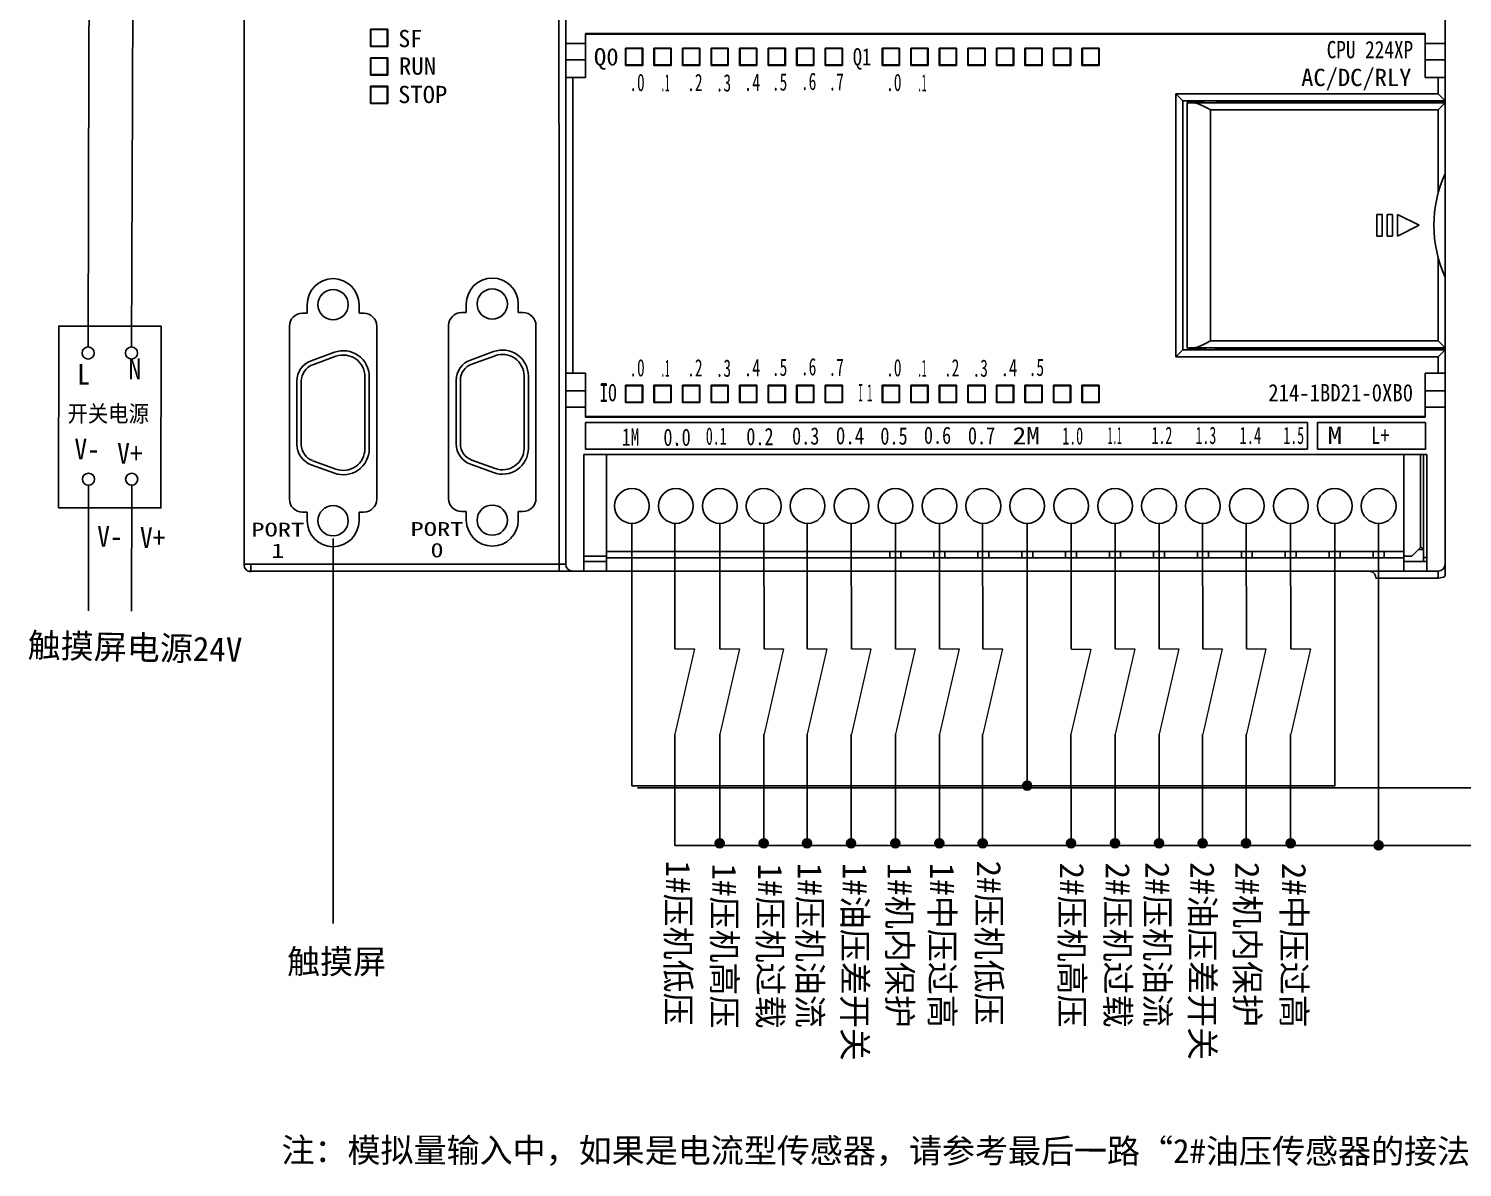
# Model space of a CAD drawing. Extents: x 375 to 979, y 140 to 363.
# Drawn here: x 377.8 to 543.6, y 140.2 to 271.9 of the extents above; entities that cross this region are included whole.
import ezdxf
from ezdxf.enums import TextEntityAlignment as Align

# ---------------------------------------------------------------- set-up
doc = ezdxf.new("R2010")
doc.units = 0
doc.header["$LTSCALE"] = 47.498
doc.header["$MEASUREMENT"] = 0
doc.layers.get('0').update_dxf_attribs({"linetype": 'CONTINUOUS'})
doc.layers.add('控制线', color=7, linetype='CONTINUOUS', lineweight=25)
doc.layers.add('文本', color=7, linetype='CONTINUOUS', lineweight=25)
doc.styles.add('宋体', font='simhei.ttf', dxfattribs={"width": 0.9})

# ---------------------------------------------------------------- blocks, each defined once
blk = doc.blocks.new('CAXBLOCK230', base_point=(492.26, -16.62))
at = {"layer": '控制线', "linetype": 'Continuous', "lineweight": 25}
blk.add_hatch(color=256, dxfattribs=at).paths.add_polyline_path([(1252.83, 322.31), (1252.31, 322.31), (1252.31, 322.23), (1252.33, 322.15), (1252.36, 322.08), (1252.41, 322.01), (1252.46, 321.94), (1252.52, 321.89), (1252.59, 321.85), (1252.67, 321.82), (1252.75, 321.8), (1252.83, 321.79), (1252.91, 321.8), (1252.99, 321.82), (1253.06, 321.85), (1253.13, 321.89), (1253.2, 321.94), (1253.25, 322.01), (1253.29, 322.08), (1253.32, 322.15), (1253.34, 322.23), (1253.35, 322.31)], flags=0)
for p, q in [((1252.83, 322.31), (1252.31, 322.31)), ((1253.35, 322.31), (1252.83, 322.31))]:
    blk.add_line(p, q, dxfattribs=at)
blk.add_arc((1252.83, 322.31), 0.52, 180, 360, dxfattribs=at)
blk = doc.blocks.new('CAXBLOCK231', base_point=(492.26, -16.62))
at = {"layer": '控制线', "linetype": 'Continuous', "lineweight": 25}
blk.add_hatch(color=256, dxfattribs=at).paths.add_polyline_path([(1252.83, 322.31), (1253.35, 322.31), (1253.34, 322.39), (1253.32, 322.47), (1253.29, 322.55), (1253.25, 322.62), (1253.2, 322.68), (1253.13, 322.73), (1253.06, 322.78), (1252.99, 322.81), (1252.91, 322.83), (1252.83, 322.83), (1252.75, 322.83), (1252.67, 322.81), (1252.59, 322.78), (1252.52, 322.73), (1252.46, 322.68), (1252.41, 322.62), (1252.36, 322.55), (1252.33, 322.47), (1252.31, 322.39), (1252.31, 322.31)], flags=0)
for p, q in [((1252.31, 322.31), (1252.83, 322.31)), ((1252.83, 322.31), (1253.35, 322.31))]:
    blk.add_line(p, q, dxfattribs=at)
blk.add_arc((1252.83, 322.31), 0.52, 0, 180, dxfattribs=at)
blk = doc.blocks.new('CAXBLOCK229', base_point=(1252.57, 322.31))
at = {"layer": '控制线', "linetype": 'Continuous', "lineweight": 25}
for name in ['CAXBLOCK231', 'CAXBLOCK230']:
    blk.add_blockref(name, (492.26, -16.62), dxfattribs=at)

msp = doc.modelspace()

# ---------------------------------------------------------------- linework, layer by layer
at = {"color": 7}
for p, q in [((402.72, 209.86), (402.72, 288.19)), ((439.14, 288.28), (439.15, 246.31)), ((439.93, 209.93), (439.93, 288.33)), ((541.63, 208.6), (541.63, 288.33)), ((417.34, 271.81), (417.34, 269.81)), ((417.39, 271.76), (417.34, 271.81)), ((419.34, 271.81), (417.34, 271.81)), ((417.39, 269.86), (417.39, 271.76)), ((417.39, 271.76), (419.29, 271.76)), ((419.29, 271.76), (419.34, 271.81)), ((419.29, 271.76), (419.29, 269.86)), ((419.34, 269.81), (419.34, 271.81)), ((442.23, 271.32), (442.23, 271.26)), ((539.33, 271.32), (442.23, 271.32)), ((442.23, 271.26), (442.28, 271.26)), ((442.23, 271.24), (442.28, 271.24)), ((442.23, 271.23), (442.23, 266.23)), ((539.33, 271.23), (442.23, 271.23)), ((442.28, 271.26), (442.48, 271.26)), ((442.48, 271.24), (442.28, 271.24)), ((442.48, 271.26), (442.64, 271.26)), ((442.64, 271.25), (442.48, 271.24)), ((442.64, 271.26), (442.72, 271.25)), ((442.72, 271.25), (442.64, 271.25)), ((442.72, 271.25), (442.73, 271.25)), ((442.73, 271.25), (442.72, 271.25)), ((538.83, 271.25), (538.84, 271.25)), ((538.84, 271.25), (538.83, 271.25)), ((538.84, 271.25), (538.93, 271.26)), ((538.93, 271.25), (538.84, 271.25)), ((538.93, 271.26), (539.09, 271.26)), ((539.09, 271.24), (538.93, 271.25)), ((539.09, 271.26), (539.28, 271.26)), ((539.28, 271.24), (539.09, 271.24)), ((539.28, 271.23), (539.28, 271.26)), ((539.33, 271.26), (539.28, 271.26)), ((539.33, 271.24), (539.28, 271.24)), ((539.33, 271.32), (539.33, 271.26)), ((539.33, 271.23), (539.33, 266.23)), ((417.39, 269.86), (417.34, 269.81)), ((417.34, 269.81), (419.34, 269.81)), ((419.29, 269.86), (417.39, 269.86)), ((417.84, 269.83), (418.84, 269.83)), ((419.29, 269.86), (419.34, 269.81)), ((439.93, 270.15), (442.23, 270.15)), ((446.83, 269.63), (446.83, 267.63)), ((446.88, 269.58), (446.83, 269.63)), ((448.83, 269.63), (446.83, 269.63)), ((446.88, 267.68), (446.88, 269.58)), ((446.88, 269.58), (448.78, 269.58)), ((448.78, 269.58), (448.83, 269.63)), ((448.78, 269.58), (448.78, 267.68)), ((448.81, 269.13), (448.81, 268.13)), ((448.83, 267.63), (448.83, 269.63)), ((450.13, 269.63), (450.13, 267.63)), ((450.18, 269.58), (450.13, 269.63)), ((452.13, 269.63), (450.13, 269.63)), ((450.15, 269.13), (450.15, 268.13)), ((450.18, 267.68), (450.18, 269.58)), ((450.18, 269.58), (452.08, 269.58)), ((452.08, 269.58), (452.13, 269.63)), ((452.08, 269.58), (452.08, 267.68)), ((452.11, 269.13), (452.11, 268.13)), ((452.13, 267.63), (452.13, 269.63)), ((453.43, 269.63), (453.43, 267.63)), ((453.48, 269.58), (453.43, 269.63)), ((455.43, 269.63), (453.43, 269.63)), ((453.45, 269.13), (453.45, 268.13)), ((453.48, 267.68), (453.48, 269.58)), ((453.48, 269.58), (455.38, 269.58)), ((455.38, 269.58), (455.43, 269.63)), ((455.38, 269.58), (455.38, 267.68)), ((455.41, 269.13), (455.41, 268.13)), ((455.43, 267.63), (455.43, 269.63)), ((456.73, 269.63), (456.73, 267.63)), ((456.78, 269.58), (456.73, 269.63)), ((458.73, 269.63), (456.73, 269.63)), ((456.75, 269.13), (456.75, 268.13)), ((456.78, 267.68), (456.78, 269.58)), ((456.78, 269.58), (458.68, 269.58)), ((458.68, 269.58), (458.73, 269.63)), ((458.68, 269.58), (458.68, 267.68)), ((458.71, 269.13), (458.71, 268.13)), ((458.73, 267.63), (458.73, 269.63)), ((460.03, 269.63), (460.03, 267.63)), ((460.08, 269.58), (460.03, 269.63)), ((462.03, 269.63), (460.03, 269.63)), ((460.05, 269.13), (460.05, 268.13)), ((460.08, 267.68), (460.08, 269.58)), ((460.08, 269.58), (461.98, 269.58)), ((461.98, 269.58), (462.03, 269.63)), ((461.98, 269.58), (461.98, 267.68)), ((462.01, 269.13), (462.01, 268.13)), ((462.03, 267.63), (462.03, 269.63)), ((463.33, 269.63), (463.33, 267.63)), ((463.38, 269.58), (463.33, 269.63)), ((465.33, 269.63), (463.33, 269.63)), ((463.35, 269.13), (463.35, 268.13)), ((463.38, 267.68), (463.38, 269.58)), ((463.38, 269.58), (465.28, 269.58)), ((465.28, 269.58), (465.33, 269.63)), ((465.28, 269.58), (465.28, 267.68)), ((465.31, 269.13), (465.31, 268.13)), ((465.33, 267.63), (465.33, 269.63)), ((466.63, 269.63), (466.63, 267.63)), ((466.68, 269.58), (466.63, 269.63)), ((468.63, 269.63), (466.63, 269.63)), ((466.65, 269.13), (466.65, 268.13)), ((466.68, 267.68), (466.68, 269.58)), ((466.68, 269.58), (468.58, 269.58)), ((468.58, 269.58), (468.63, 269.63)), ((468.58, 269.58), (468.58, 267.68)), ((468.61, 269.13), (468.61, 268.13)), ((468.63, 267.63), (468.63, 269.63)), ((469.93, 269.63), (469.93, 267.63)), ((469.98, 269.58), (469.93, 269.63)), ((471.93, 269.63), (469.93, 269.63)), ((469.95, 269.13), (469.95, 268.13)), ((469.98, 267.68), (469.98, 269.58)), ((469.98, 269.58), (471.88, 269.58)), ((471.88, 269.58), (471.93, 269.63)), ((471.88, 269.58), (471.88, 267.68)), ((471.93, 267.63), (471.93, 269.63)), ((476.53, 267.63), (476.53, 269.63)), ((476.58, 269.58), (476.53, 269.63)), ((476.53, 269.63), (478.53, 269.63)), ((476.58, 267.68), (476.58, 269.58)), ((476.58, 269.58), (478.48, 269.58)), ((478.48, 269.58), (478.53, 269.63)), ((478.48, 269.58), (478.48, 267.68)), ((478.51, 269.13), (478.51, 268.13)), ((478.53, 269.63), (478.53, 267.63)), ((479.83, 267.63), (479.83, 269.63)), ((479.88, 269.58), (479.83, 269.63)), ((479.83, 269.63), (481.83, 269.63)), ((479.85, 269.13), (479.85, 268.13)), ((479.88, 267.68), (479.88, 269.58)), ((479.88, 269.58), (481.78, 269.58)), ((481.78, 269.58), (481.83, 269.63)), ((481.78, 269.58), (481.78, 267.68)), ((481.81, 269.13), (481.81, 268.13)), ((481.83, 269.63), (481.83, 267.63)), ((483.13, 267.63), (483.13, 269.63)), ((483.18, 269.58), (483.13, 269.63)), ((483.13, 269.63), (485.13, 269.63)), ((483.15, 269.13), (483.15, 268.13)), ((483.18, 267.68), (483.18, 269.58)), ((483.18, 269.58), (485.08, 269.58)), ((485.08, 269.58), (485.13, 269.63)), ((485.08, 269.58), (485.08, 267.68)), ((485.11, 269.13), (485.11, 268.13)), ((485.13, 269.63), (485.13, 267.63)), ((486.43, 267.63), (486.43, 269.63)), ((486.48, 269.58), (486.43, 269.63)), ((486.43, 269.63), (488.43, 269.63)), ((486.45, 269.13), (486.45, 268.13)), ((486.48, 267.68), (486.48, 269.58)), ((486.48, 269.58), (488.38, 269.58)), ((488.38, 269.58), (488.43, 269.63)), ((488.38, 269.58), (488.38, 267.68)), ((488.41, 269.13), (488.41, 268.13)), ((488.43, 269.63), (488.43, 267.63)), ((489.73, 267.63), (489.73, 269.63)), ((489.78, 269.58), (489.73, 269.63)), ((489.73, 269.63), (491.73, 269.63)), ((489.75, 269.13), (489.75, 268.13)), ((489.78, 267.68), (489.78, 269.58)), ((489.78, 269.58), (491.68, 269.58)), ((491.68, 269.58), (491.73, 269.63)), ((491.68, 269.58), (491.68, 267.68)), ((491.71, 269.13), (491.71, 268.13)), ((491.73, 269.63), (491.73, 267.63)), ((493.03, 267.63), (493.03, 269.63)), ((493.08, 269.58), (493.03, 269.63)), ((493.03, 269.63), (495.03, 269.63)), ((493.05, 269.13), (493.05, 268.13)), ((493.08, 267.68), (493.08, 269.58)), ((493.08, 269.58), (494.98, 269.58)), ((494.98, 269.58), (495.03, 269.63)), ((494.98, 269.58), (494.98, 267.68)), ((495.01, 269.13), (495.01, 268.13)), ((495.03, 269.63), (495.03, 267.63)), ((496.33, 267.63), (496.33, 269.63)), ((496.38, 269.58), (496.33, 269.63)), ((496.33, 269.63), (498.33, 269.63)), ((496.35, 269.13), (496.35, 268.13)), ((496.38, 267.68), (496.38, 269.58)), ((496.38, 269.58), (498.28, 269.58)), ((498.28, 269.58), (498.33, 269.63)), ((498.28, 269.58), (498.28, 267.68)), ((498.31, 269.13), (498.31, 268.13)), ((498.33, 269.63), (498.33, 267.63)), ((499.63, 267.63), (499.63, 269.63)), ((499.68, 269.58), (499.63, 269.63)), ((499.63, 269.63), (501.63, 269.63)), ((499.65, 269.13), (499.65, 268.13)), ((499.68, 267.68), (499.68, 269.58)), ((499.68, 269.58), (501.58, 269.58)), ((501.58, 269.58), (501.63, 269.63)), ((501.58, 269.58), (501.58, 267.68)), ((501.63, 269.63), (501.63, 267.63)), ((539.33, 270.15), (541.63, 270.15)), ((417.34, 268.51), (417.34, 266.51)), ((417.39, 268.46), (417.34, 268.51)), ((419.34, 268.51), (417.34, 268.51)), ((417.39, 266.56), (417.39, 268.46)), ((417.39, 268.46), (419.29, 268.46)), ((417.84, 268.49), (418.84, 268.49)), ((419.29, 268.46), (419.34, 268.51)), ((419.29, 268.46), (419.29, 266.56)), ((419.34, 266.51), (419.34, 268.51)), ((439.93, 268.26), (442.23, 268.26)), ((446.88, 267.68), (446.83, 267.63)), ((446.83, 267.63), (448.83, 267.63)), ((448.78, 267.68), (446.88, 267.68)), ((448.78, 267.68), (448.83, 267.63)), ((450.18, 267.68), (450.13, 267.63)), ((450.13, 267.63), (452.13, 267.63)), ((452.08, 267.68), (450.18, 267.68)), ((452.08, 267.68), (452.13, 267.63)), ((453.48, 267.68), (453.43, 267.63)), ((453.43, 267.63), (455.43, 267.63)), ((455.38, 267.68), (453.48, 267.68)), ((455.38, 267.68), (455.43, 267.63)), ((456.78, 267.68), (456.73, 267.63)), ((456.73, 267.63), (458.73, 267.63)), ((458.68, 267.68), (456.78, 267.68)), ((458.68, 267.68), (458.73, 267.63)), ((460.08, 267.68), (460.03, 267.63)), ((460.03, 267.63), (462.03, 267.63)), ((461.98, 267.68), (460.08, 267.68)), ((461.98, 267.68), (462.03, 267.63)), ((463.38, 267.68), (463.33, 267.63)), ((463.33, 267.63), (465.33, 267.63)), ((465.28, 267.68), (463.38, 267.68)), ((465.28, 267.68), (465.33, 267.63)), ((466.68, 267.68), (466.63, 267.63)), ((466.63, 267.63), (468.63, 267.63)), ((468.58, 267.68), (466.68, 267.68)), ((468.58, 267.68), (468.63, 267.63)), ((469.98, 267.68), (469.93, 267.63)), ((469.93, 267.63), (471.93, 267.63)), ((471.88, 267.68), (469.98, 267.68)), ((471.88, 267.68), (471.93, 267.63)), ((476.58, 267.68), (476.53, 267.63)), ((478.53, 267.63), (476.53, 267.63)), ((478.48, 267.68), (476.58, 267.68)), ((478.48, 267.68), (478.53, 267.63)), ((479.88, 267.68), (479.83, 267.63)), ((481.83, 267.63), (479.83, 267.63)), ((481.78, 267.68), (479.88, 267.68)), ((481.78, 267.68), (481.83, 267.63)), ((483.18, 267.68), (483.13, 267.63)), ((485.13, 267.63), (483.13, 267.63)), ((485.08, 267.68), (483.18, 267.68)), ((485.08, 267.68), (485.13, 267.63)), ((486.48, 267.68), (486.43, 267.63)), ((488.43, 267.63), (486.43, 267.63)), ((488.38, 267.68), (486.48, 267.68)), ((488.38, 267.68), (488.43, 267.63)), ((489.78, 267.68), (489.73, 267.63)), ((491.73, 267.63), (489.73, 267.63)), ((491.68, 267.68), (489.78, 267.68)), ((491.68, 267.68), (491.73, 267.63)), ((493.08, 267.68), (493.03, 267.63)), ((495.03, 267.63), (493.03, 267.63)), ((494.98, 267.68), (493.08, 267.68)), ((494.98, 267.68), (495.03, 267.63)), ((496.38, 267.68), (496.33, 267.63)), ((498.33, 267.63), (496.33, 267.63)), ((498.28, 267.68), (496.38, 267.68)), ((498.28, 267.68), (498.33, 267.63)), ((499.68, 267.68), (499.63, 267.63)), ((501.63, 267.63), (499.63, 267.63)), ((501.58, 267.68), (499.68, 267.68)), ((501.58, 267.68), (501.63, 267.63)), ((539.33, 268.26), (541.63, 268.26)), ((417.39, 266.56), (417.34, 266.51)), ((417.34, 266.51), (419.34, 266.51)), ((419.29, 266.56), (417.39, 266.56)), ((417.84, 266.53), (418.84, 266.53)), ((419.29, 266.56), (419.34, 266.51)), ((439.93, 266.23), (442.23, 266.23)), ((440.73, 266.23), (440.73, 232.03)), ((539.33, 266.23), (541.63, 266.23)), ((540.83, 264.33), (540.83, 266.23)), ((417.34, 265.21), (417.34, 263.21)), ((417.39, 265.16), (417.34, 265.21)), ((419.34, 265.21), (417.34, 265.21)), ((417.39, 263.26), (417.39, 265.16)), ((417.39, 265.16), (419.29, 265.16)), ((417.84, 265.19), (418.84, 265.19)), ((419.29, 265.16), (419.34, 265.21)), ((419.29, 265.16), (419.29, 263.26)), ((419.34, 263.21), (419.34, 265.21)), ((510.48, 233.93), (510.48, 264.33)), ((510.48, 264.33), (511.28, 263.53)), ((510.48, 264.33), (540.83, 264.33)), ((540.83, 264.33), (541.63, 263.53)), ((417.39, 263.26), (417.34, 263.21)), ((417.34, 263.21), (419.34, 263.21)), ((419.29, 263.26), (417.39, 263.26)), ((419.29, 263.26), (419.34, 263.21)), ((511.28, 234.73), (511.28, 263.53)), ((511.28, 263.53), (541.63, 263.53)), ((511.78, 263.33), (511.78, 234.93)), ((511.82, 263.32), (511.78, 263.33)), ((511.78, 263.33), (513.48, 263.33)), ((511.92, 263.31), (511.82, 263.32)), ((512.08, 263.31), (511.92, 263.31)), ((512.3, 263.3), (512.08, 263.31)), ((512.58, 263.29), (512.3, 263.3)), ((512.79, 263.27), (512.58, 263.29)), ((541.63, 263.29), (512.58, 263.29)), ((513.05, 263.19), (512.79, 263.27)), ((513.35, 263.08), (513.05, 263.19)), ((513.68, 262.92), (513.35, 263.08)), ((513.38, 263.53), (513.38, 263.33)), ((513.48, 263.33), (513.48, 263.53)), ((513.48, 263.33), (513.52, 263.32)), ((513.52, 263.32), (513.62, 263.32)), ((513.62, 263.32), (513.78, 263.32)), ((514.07, 262.72), (513.68, 262.92)), ((513.78, 263.32), (513.98, 263.31)), ((513.98, 263.31), (514.22, 263.31)), ((514.48, 262.49), (514.07, 262.72)), ((514.22, 263.31), (514.48, 263.31)), ((514.48, 263.31), (514.74, 263.31)), ((514.48, 262.49), (514.48, 235.76)), ((540.83, 262.49), (514.48, 262.49)), ((514.74, 263.31), (514.98, 263.31)), ((514.98, 263.31), (515.19, 263.32)), ((515.19, 263.32), (515.35, 263.32)), ((515.35, 263.32), (515.45, 263.32)), ((515.45, 263.32), (515.48, 263.33)), ((515.48, 263.33), (515.48, 263.53)), ((515.48, 263.33), (535.03, 263.33)), ((515.58, 263.53), (515.58, 263.33)), ((535.03, 263.53), (535.03, 263.33)), ((535.06, 263.32), (535.03, 263.33)), ((535.15, 263.32), (535.06, 263.32)), ((535.29, 263.32), (535.15, 263.32)), ((535.47, 263.32), (535.29, 263.32)), ((535.67, 263.32), (535.47, 263.32)), ((535.89, 263.32), (535.67, 263.32)), ((536.1, 263.32), (535.89, 263.32)), ((536.28, 263.32), (536.1, 263.32)), ((536.42, 263.32), (536.28, 263.32)), ((536.5, 263.32), (536.42, 263.32)), ((536.53, 263.33), (536.5, 263.32)), ((536.53, 263.53), (536.53, 263.33)), ((536.53, 263.33), (541.63, 263.33)), ((541.63, 263.29), (540.83, 262.49)), ((540.83, 252.9), (540.83, 262.49)), ((541.63, 263.29), (541.63, 263.3)), ((541.63, 255.37), (541.63, 255.28)), ((541.63, 255.28), (541.63, 255.2)), ((541.63, 255.2), (541.63, 255.11)), ((533.73, 250.38), (533.73, 247.88)), ((534.33, 250.38), (533.73, 250.38)), ((534.33, 247.88), (534.33, 250.38)), ((534.93, 250.38), (534.93, 247.88)), ((535.53, 250.38), (534.93, 250.38)), ((535.53, 247.88), (535.53, 250.38)), ((536.13, 250.38), (536.13, 247.88)), ((538.63, 249.13), (536.13, 250.38)), ((536.13, 247.88), (538.63, 249.13)), ((533.73, 247.88), (534.33, 247.88)), ((534.93, 247.88), (535.53, 247.88)), ((439.15, 246.31), (439.15, 246.27)), ((439.15, 246.27), (439.15, 246.16)), ((439.15, 246.16), (439.15, 245.98)), ((439.15, 245.98), (439.15, 245.76)), ((439.15, 245.76), (439.15, 245.51)), ((439.15, 209.93), (439.15, 245.51)), ((540.83, 235.76), (540.83, 245.35)), ((541.63, 243.14), (541.63, 243.06)), ((541.63, 243.06), (541.63, 242.97)), ((541.63, 242.97), (541.63, 242.89)), ((410.02, 238.96), (409.47, 238.96)), ((410.02, 239.96), (410.02, 238.96)), ((416.02, 238.96), (416.02, 239.96)), ((416.57, 238.96), (416.02, 238.96)), ((428.43, 239.03), (427.88, 239.03)), ((428.43, 240.03), (428.43, 239.03)), ((434.43, 239.03), (434.43, 240.03)), ((434.98, 239.03), (434.43, 239.03)), ((407.97, 237.46), (407.97, 217.46)), ((418.07, 217.46), (418.07, 237.46)), ((426.38, 237.53), (426.38, 217.53)), ((436.48, 217.53), (436.48, 237.53)), ((513.68, 235.34), (514.07, 235.54)), ((514.07, 235.54), (514.48, 235.76)), ((514.48, 235.76), (540.83, 235.76)), ((540.83, 235.76), (541.63, 234.96)), ((413.17, 234.45), (410.48, 233.47)), ((413.34, 233.98), (410.66, 233)), ((431.59, 234.52), (428.9, 233.54)), ((431.76, 234.05), (429.07, 233.07)), ((510.48, 233.93), (511.28, 234.73)), ((540.83, 233.93), (510.48, 233.93)), ((541.63, 234.73), (511.28, 234.73)), ((511.82, 234.94), (511.78, 234.93)), ((511.78, 234.93), (513.48, 234.93)), ((511.92, 234.94), (511.82, 234.94)), ((512.08, 234.95), (511.92, 234.94)), ((512.3, 234.96), (512.08, 234.95)), ((512.58, 234.96), (512.3, 234.96)), ((512.58, 234.96), (512.79, 234.99)), ((512.58, 234.96), (541.63, 234.96)), ((512.79, 234.99), (513.05, 235.06)), ((513.05, 235.06), (513.35, 235.18)), ((513.35, 235.18), (513.68, 235.34)), ((513.38, 234.73), (513.38, 234.93)), ((513.48, 234.73), (513.48, 234.93)), ((513.48, 234.93), (513.52, 234.93)), ((513.52, 234.93), (513.62, 234.94)), ((513.62, 234.94), (513.78, 234.94)), ((513.78, 234.94), (513.98, 234.94)), ((513.98, 234.94), (514.22, 234.95)), ((514.22, 234.95), (514.48, 234.95)), ((514.48, 234.95), (514.74, 234.95)), ((514.74, 234.95), (514.98, 234.94)), ((514.98, 234.94), (515.19, 234.94)), ((515.19, 234.94), (515.35, 234.94)), ((515.35, 234.94), (515.45, 234.93)), ((515.45, 234.93), (515.48, 234.93)), ((515.48, 234.73), (515.48, 234.93)), ((515.48, 234.93), (535.03, 234.93)), ((515.58, 234.73), (515.58, 234.93)), ((535.03, 234.73), (535.03, 234.93)), ((535.06, 234.93), (535.03, 234.93)), ((535.15, 234.94), (535.06, 234.93)), ((535.29, 234.94), (535.15, 234.94)), ((535.47, 234.94), (535.29, 234.94)), ((535.67, 234.94), (535.47, 234.94)), ((535.89, 234.94), (535.67, 234.94)), ((536.1, 234.94), (535.89, 234.94)), ((536.28, 234.94), (536.1, 234.94)), ((536.42, 234.94), (536.28, 234.94)), ((536.5, 234.93), (536.42, 234.94)), ((536.53, 234.93), (536.5, 234.93)), ((536.53, 234.73), (536.53, 234.93)), ((536.53, 234.93), (541.63, 234.93)), ((540.83, 233.93), (541.63, 234.73)), ((540.83, 232.03), (540.83, 233.93)), ((541.63, 234.96), (541.63, 234.96)), ((408.84, 231.12), (408.84, 223.79)), ((409.34, 231.12), (409.34, 223.79)), ((416.7, 223.28), (416.7, 231.63)), ((417.2, 223.28), (417.2, 231.63)), ((427.25, 231.2), (427.25, 223.86)), ((427.75, 231.2), (427.75, 223.86)), ((435.11, 223.35), (435.11, 231.7)), ((435.61, 223.35), (435.61, 231.7)), ((439.93, 232.03), (442.23, 232.03)), ((442.23, 227.03), (442.23, 232.03)), ((444.03, 230.79), (444.65, 230.79)), ((446.83, 228.63), (446.83, 230.63)), ((446.88, 230.58), (446.83, 230.63)), ((446.83, 230.63), (448.83, 230.63)), ((446.88, 228.68), (446.88, 230.58)), ((446.88, 230.58), (448.78, 230.58)), ((448.78, 230.58), (448.83, 230.63)), ((448.78, 230.58), (448.78, 228.68)), ((448.83, 230.63), (448.83, 228.63)), ((450.13, 228.63), (450.13, 230.63)), ((450.18, 230.58), (450.13, 230.63)), ((450.13, 230.63), (452.13, 230.63)), ((450.18, 228.68), (450.18, 230.58)), ((450.18, 230.58), (452.08, 230.58)), ((452.08, 230.58), (452.13, 230.63)), ((452.08, 230.58), (452.08, 228.68)), ((452.13, 230.63), (452.13, 228.63)), ((453.43, 228.63), (453.43, 230.63)), ((453.48, 230.58), (453.43, 230.63)), ((453.43, 230.63), (455.43, 230.63)), ((453.48, 228.68), (453.48, 230.58)), ((453.48, 230.58), (455.38, 230.58)), ((455.38, 230.58), (455.43, 230.63)), ((455.38, 230.58), (455.38, 228.68)), ((455.43, 230.63), (455.43, 228.63)), ((456.73, 228.63), (456.73, 230.63)), ((456.78, 230.58), (456.73, 230.63)), ((456.73, 230.63), (458.73, 230.63)), ((456.78, 228.68), (456.78, 230.58)), ((456.78, 230.58), (458.68, 230.58)), ((458.68, 230.58), (458.73, 230.63)), ((458.68, 230.58), (458.68, 228.68)), ((458.73, 230.63), (458.73, 228.63)), ((460.03, 228.63), (460.03, 230.63)), ((460.08, 230.58), (460.03, 230.63)), ((460.03, 230.63), (462.03, 230.63)), ((460.08, 228.68), (460.08, 230.58)), ((460.08, 230.58), (461.98, 230.58)), ((461.98, 230.58), (462.03, 230.63)), ((461.98, 230.58), (461.98, 228.68)), ((462.03, 230.63), (462.03, 228.63)), ((463.33, 228.63), (463.33, 230.63)), ((463.38, 230.58), (463.33, 230.63)), ((463.33, 230.63), (465.33, 230.63)), ((463.38, 228.68), (463.38, 230.58)), ((463.38, 230.58), (465.28, 230.58)), ((465.28, 230.58), (465.33, 230.63)), ((465.28, 230.58), (465.28, 228.68)), ((465.33, 230.63), (465.33, 228.63)), ((466.63, 228.63), (466.63, 230.63)), ((466.68, 230.58), (466.63, 230.63)), ((466.63, 230.63), (468.63, 230.63)), ((466.68, 228.68), (466.68, 230.58)), ((466.68, 230.58), (468.58, 230.58)), ((468.58, 230.58), (468.63, 230.63)), ((468.58, 230.58), (468.58, 228.68)), ((468.63, 230.63), (468.63, 228.63)), ((469.93, 228.63), (469.93, 230.63)), ((469.98, 230.58), (469.93, 230.63)), ((469.93, 230.63), (471.93, 230.63)), ((469.98, 228.68), (469.98, 230.58)), ((469.98, 230.58), (471.88, 230.58)), ((471.88, 230.58), (471.93, 230.63)), ((471.88, 230.58), (471.88, 228.68)), ((471.93, 230.63), (471.93, 228.63)), ((476.53, 230.63), (476.53, 228.63)), ((476.58, 230.58), (476.53, 230.63)), ((478.53, 230.63), (476.53, 230.63)), ((476.58, 228.68), (476.58, 230.58)), ((476.58, 230.58), (478.48, 230.58)), ((478.48, 230.58), (478.53, 230.63)), ((478.48, 230.58), (478.48, 228.68)), ((478.53, 228.63), (478.53, 230.63)), ((479.83, 230.63), (479.83, 228.63)), ((479.88, 230.58), (479.83, 230.63)), ((481.83, 230.63), (479.83, 230.63)), ((479.88, 228.68), (479.88, 230.58)), ((479.88, 230.58), (481.78, 230.58)), ((481.78, 230.58), (481.83, 230.63)), ((481.78, 230.58), (481.78, 228.68)), ((481.83, 228.63), (481.83, 230.63)), ((483.13, 230.63), (483.13, 228.63)), ((483.18, 230.58), (483.13, 230.63)), ((485.13, 230.63), (483.13, 230.63)), ((483.18, 228.68), (483.18, 230.58)), ((483.18, 230.58), (485.08, 230.58)), ((485.08, 230.58), (485.13, 230.63)), ((485.08, 230.58), (485.08, 228.68)), ((485.13, 228.63), (485.13, 230.63)), ((486.43, 230.63), (486.43, 228.63)), ((486.48, 230.58), (486.43, 230.63)), ((488.43, 230.63), (486.43, 230.63)), ((486.48, 228.68), (486.48, 230.58)), ((486.48, 230.58), (488.38, 230.58)), ((488.38, 230.58), (488.43, 230.63)), ((488.38, 230.58), (488.38, 228.68)), ((488.43, 228.63), (488.43, 230.63)), ((489.73, 230.63), (489.73, 228.63)), ((489.78, 230.58), (489.73, 230.63)), ((491.73, 230.63), (489.73, 230.63)), ((489.78, 228.68), (489.78, 230.58)), ((489.78, 230.58), (491.68, 230.58)), ((491.68, 230.58), (491.73, 230.63)), ((491.68, 230.58), (491.68, 228.68)), ((491.73, 228.63), (491.73, 230.63)), ((493.03, 230.63), (493.03, 228.63)), ((493.08, 230.58), (493.03, 230.63)), ((495.03, 230.63), (493.03, 230.63)), ((493.08, 228.68), (493.08, 230.58)), ((493.08, 230.58), (494.98, 230.58)), ((494.98, 230.58), (495.03, 230.63)), ((494.98, 230.58), (494.98, 228.68)), ((495.03, 228.63), (495.03, 230.63)), ((496.33, 230.63), (496.33, 228.63)), ((496.38, 230.58), (496.33, 230.63)), ((498.33, 230.63), (496.33, 230.63)), ((496.38, 228.68), (496.38, 230.58)), ((496.38, 230.58), (498.28, 230.58)), ((498.28, 230.58), (498.33, 230.63)), ((498.28, 230.58), (498.28, 228.68)), ((498.33, 228.63), (498.33, 230.63)), ((499.63, 230.63), (499.63, 228.63)), ((499.68, 230.58), (499.63, 230.63)), ((501.63, 230.63), (499.63, 230.63)), ((499.68, 228.68), (499.68, 230.58)), ((499.68, 230.58), (501.58, 230.58)), ((501.58, 230.58), (501.63, 230.63)), ((501.58, 230.58), (501.58, 228.68)), ((501.63, 228.63), (501.63, 230.63)), ((539.33, 227.03), (539.33, 232.03)), ((541.63, 232.03), (539.33, 232.03)), ((442.23, 229.99), (439.93, 229.99)), ((448.81, 230.13), (448.81, 229.13)), ((450.15, 230.13), (450.15, 229.13)), ((452.11, 230.13), (452.11, 229.13)), ((453.45, 230.13), (453.45, 229.13)), ((455.41, 230.13), (455.41, 229.13)), ((456.75, 230.13), (456.75, 229.13)), ((458.71, 230.13), (458.71, 229.13)), ((460.05, 230.13), (460.05, 229.13)), ((462.01, 230.13), (462.01, 229.13)), ((463.35, 230.13), (463.35, 229.13)), ((465.31, 230.13), (465.31, 229.13)), ((466.65, 230.13), (466.65, 229.13)), ((468.61, 230.13), (468.61, 229.13)), ((469.95, 230.13), (469.95, 229.13)), ((478.51, 230.13), (478.51, 229.13)), ((479.85, 230.13), (479.85, 229.13)), ((481.81, 230.13), (481.81, 229.13)), ((483.15, 230.13), (483.15, 229.13)), ((485.11, 230.13), (485.11, 229.13)), ((486.45, 230.13), (486.45, 229.13)), ((488.41, 230.13), (488.41, 229.13)), ((489.75, 230.13), (489.75, 229.13)), ((491.71, 230.13), (491.71, 229.13)), ((493.05, 230.13), (493.05, 229.13)), ((495.01, 230.13), (495.01, 229.13)), ((496.35, 230.13), (496.35, 229.13)), ((498.31, 230.13), (498.31, 229.13)), ((499.65, 230.13), (499.65, 229.13)), ((541.63, 229.99), (539.33, 229.99)), ((442.23, 228.1), (439.93, 228.1)), ((444.03, 228.79), (444.65, 228.79)), ((446.88, 228.68), (446.83, 228.63)), ((448.83, 228.63), (446.83, 228.63)), ((448.78, 228.68), (446.88, 228.68)), ((448.78, 228.68), (448.83, 228.63)), ((450.18, 228.68), (450.13, 228.63)), ((452.13, 228.63), (450.13, 228.63)), ((452.08, 228.68), (450.18, 228.68)), ((452.08, 228.68), (452.13, 228.63)), ((453.48, 228.68), (453.43, 228.63)), ((455.43, 228.63), (453.43, 228.63)), ((455.38, 228.68), (453.48, 228.68)), ((455.38, 228.68), (455.43, 228.63)), ((456.78, 228.68), (456.73, 228.63)), ((458.73, 228.63), (456.73, 228.63)), ((458.68, 228.68), (456.78, 228.68)), ((458.68, 228.68), (458.73, 228.63)), ((460.08, 228.68), (460.03, 228.63)), ((462.03, 228.63), (460.03, 228.63)), ((461.98, 228.68), (460.08, 228.68)), ((461.98, 228.68), (462.03, 228.63)), ((463.38, 228.68), (463.33, 228.63)), ((465.33, 228.63), (463.33, 228.63)), ((465.28, 228.68), (463.38, 228.68)), ((465.28, 228.68), (465.33, 228.63)), ((466.68, 228.68), (466.63, 228.63)), ((468.63, 228.63), (466.63, 228.63)), ((468.58, 228.68), (466.68, 228.68)), ((468.58, 228.68), (468.63, 228.63)), ((469.98, 228.68), (469.93, 228.63)), ((471.93, 228.63), (469.93, 228.63)), ((471.88, 228.68), (469.98, 228.68)), ((471.88, 228.68), (471.93, 228.63)), ((476.58, 228.68), (476.53, 228.63)), ((476.53, 228.63), (478.53, 228.63)), ((478.48, 228.68), (476.58, 228.68)), ((478.48, 228.68), (478.53, 228.63)), ((479.88, 228.68), (479.83, 228.63)), ((479.83, 228.63), (481.83, 228.63)), ((481.78, 228.68), (479.88, 228.68)), ((481.78, 228.68), (481.83, 228.63)), ((483.18, 228.68), (483.13, 228.63)), ((483.13, 228.63), (485.13, 228.63)), ((485.08, 228.68), (483.18, 228.68)), ((485.08, 228.68), (485.13, 228.63)), ((486.48, 228.68), (486.43, 228.63)), ((486.43, 228.63), (488.43, 228.63)), ((488.38, 228.68), (486.48, 228.68)), ((488.38, 228.68), (488.43, 228.63)), ((489.78, 228.68), (489.73, 228.63)), ((489.73, 228.63), (491.73, 228.63)), ((491.68, 228.68), (489.78, 228.68)), ((491.68, 228.68), (491.73, 228.63)), ((493.08, 228.68), (493.03, 228.63)), ((493.03, 228.63), (495.03, 228.63)), ((494.98, 228.68), (493.08, 228.68)), ((494.98, 228.68), (495.03, 228.63)), ((496.38, 228.68), (496.33, 228.63)), ((496.33, 228.63), (498.33, 228.63)), ((498.28, 228.68), (496.38, 228.68)), ((498.28, 228.68), (498.33, 228.63)), ((499.68, 228.68), (499.63, 228.63)), ((499.63, 228.63), (501.63, 228.63)), ((501.58, 228.68), (499.68, 228.68)), ((501.58, 228.68), (501.63, 228.63)), ((541.63, 228.1), (539.33, 228.1)), ((539.33, 227.03), (442.23, 227.03)), ((442.23, 227.01), (442.28, 227.01)), ((442.23, 226.94), (442.23, 227)), ((442.23, 227), (442.28, 227)), ((539.33, 226.94), (442.23, 226.94)), ((442.23, 226.33), (442.23, 223.23)), ((525.73, 226.33), (442.23, 226.33)), ((442.28, 227.03), (442.28, 227)), ((442.28, 227.01), (442.48, 227.01)), ((442.48, 227), (442.28, 227)), ((442.48, 227.01), (442.64, 227.01)), ((442.64, 227), (442.48, 227)), ((442.64, 227.01), (442.72, 227.01)), ((442.72, 227), (442.64, 227)), ((442.72, 227.01), (442.73, 227)), ((442.73, 227), (442.72, 227)), ((525.73, 226.33), (525.73, 223.23)), ((526.88, 226.33), (526.88, 223.23)), ((539.37, 226.33), (526.88, 226.33)), ((538.83, 227), (538.84, 227.01)), ((538.84, 227), (538.83, 227)), ((538.84, 227.01), (538.93, 227.01)), ((538.93, 227), (538.84, 227)), ((538.93, 227.01), (539.09, 227.01)), ((539.09, 227), (538.93, 227)), ((539.09, 227.01), (539.28, 227.01)), ((539.28, 227), (539.09, 227)), ((539.33, 227.01), (539.28, 227.01)), ((539.33, 227), (539.28, 227)), ((539.33, 226.94), (539.33, 227)), ((539.37, 223.23), (539.37, 226.33)), ((447.63, 223.94), (447.63, 223.91)), ((452.71, 223.98), (452.71, 223.95)), ((442.03, 209.13), (442.03, 222.63)), ((442.03, 222.63), (539.53, 222.63)), ((442.23, 223.23), (525.73, 223.23)), ((444.63, 209.15), (444.63, 222.63)), ((526.88, 223.23), (539.37, 223.23)), ((536.86, 209.15), (536.86, 222.63)), ((538.78, 211.88), (538.78, 222.63)), ((539.13, 222.63), (539.13, 210.23)), ((539.53, 209.13), (539.53, 222.63)), ((410.48, 221.44), (413.17, 220.46)), ((410.66, 221.91), (413.34, 220.93)), ((428.9, 221.51), (431.59, 220.53)), ((429.07, 221.98), (431.76, 221)), ((409.47, 215.96), (410.02, 215.96)), ((410.02, 215.96), (410.02, 214.96)), ((416.02, 214.96), (416.02, 215.96)), ((416.02, 215.96), (416.57, 215.96)), ((427.88, 216.03), (428.43, 216.03)), ((428.43, 216.03), (428.43, 215.03)), ((434.43, 215.03), (434.43, 216.03)), ((434.43, 216.03), (434.98, 216.03)), ((442.03, 210.88), (444.63, 210.88)), ((536.86, 211.39), (444.63, 211.39)), ((444.63, 210.68), (536.86, 210.68)), ((477.42, 210.68), (477.42, 211.39)), ((478.69, 210.68), (478.69, 211.39)), ((482.5, 210.68), (482.5, 211.39)), ((483.77, 210.68), (483.77, 211.39)), ((487.58, 210.68), (487.58, 211.39)), ((488.85, 210.68), (488.85, 211.39)), ((492.66, 210.68), (492.66, 211.39)), ((493.93, 210.68), (493.93, 211.39)), ((497.74, 210.68), (497.74, 211.39)), ((499.01, 210.68), (499.01, 211.39)), ((502.82, 210.68), (502.82, 211.39)), ((504.09, 210.68), (504.09, 211.39)), ((507.9, 210.68), (507.9, 211.39)), ((509.17, 210.68), (509.17, 211.39)), ((512.98, 210.68), (512.98, 211.39)), ((514.25, 210.68), (514.25, 211.39)), ((518.06, 210.68), (518.06, 211.39)), ((519.33, 210.68), (519.33, 211.39)), ((523.14, 210.68), (523.14, 211.39)), ((524.41, 210.68), (524.41, 211.39)), ((528.22, 210.68), (528.22, 211.39)), ((529.49, 210.68), (529.49, 211.39)), ((533.3, 210.68), (533.3, 211.39)), ((534.57, 210.68), (534.57, 211.39)), ((536.86, 210.88), (537.78, 210.88)), ((538.78, 211.88), (537.78, 210.88)), ((539.11, 211.65), (538.56, 211.65)), ((539.11, 211.65), (538.78, 211.98)), ((539.11, 210.23), (539.11, 211.65)), ((539.13, 210.73), (539.53, 210.73)), ((402.76, 209.93), (439.93, 209.93)), ((403.33, 209.13), (540.83, 209.13)), ((403.51, 209.86), (403.51, 209.55)), ((403.51, 209.55), (403.51, 209.29)), ((403.51, 209.29), (403.51, 209.12)), ((403.51, 209.12), (403.52, 209.06)), ((439.15, 209.62), (439.15, 209.93)), ((439.15, 209.36), (439.15, 209.62)), ((439.16, 209.19), (439.15, 209.36)), ((439.16, 209.13), (439.16, 209.19)), ((442.03, 210.23), (444.63, 210.23)), ((444.63, 209.15), (536.86, 209.15)), ((536.86, 210.23), (539.53, 210.23)), ((540.83, 209.13), (540.83, 208.33)), ((540.83, 208.33), (533.63, 208.33))]:
    msp.add_line(p, q, dxfattribs=at)
for p, q in [((389.87, 283.73), (389.83, 263.85)), ((384.84, 279.68), (384.79, 268.9)), ((384.7, 235.06), (384.79, 268.9)), ((389.7, 235.06), (389.83, 263.85)), ((447.58, 214.66), (447.58, 184.3)), ((452.53, 214.66), (452.55, 200.13)), ((457.73, 214.66), (457.76, 200.13)), ((462.84, 214.66), (462.86, 200.13)), ((467.84, 214.66), (467.86, 200.13)), ((472.94, 214.66), (472.96, 200.13)), ((478.06, 214.66), (478.08, 200.13)), ((483.14, 214.66), (483.17, 200.13)), ((488.14, 214.66), (488.16, 200.13)), ((493.3, 214.66), (493.3, 184.3)), ((498.38, 214.66), (498.38, 200.13)), ((503.45, 214.66), (503.47, 200.13)), ((508.55, 214.66), (508.57, 200.13)), ((513.57, 214.66), (513.59, 200.13)), ((518.62, 214.66), (518.64, 200.13)), ((523.76, 214.66), (523.78, 200.13)), ((528.86, 214.66), (528.86, 184.3)), ((533.94, 214.66), (533.94, 177.41)), ((413.02, 212.92), (413.02, 168.4)), ((452.53, 177.39), (452.53, 190.28)), ((457.73, 177.62), (457.73, 190.28)), ((462.84, 177.62), (462.84, 190.28)), ((467.84, 177.62), (467.84, 190.28)), ((472.94, 177.62), (472.94, 190.28)), ((478.06, 177.62), (478.06, 190.28)), ((483.14, 177.62), (483.14, 190.28)), ((488.14, 177.62), (488.14, 190.28)), ((498.38, 177.62), (498.34, 190.28)), ((503.45, 177.62), (503.45, 190.28)), ((508.55, 177.62), (508.55, 190.28)), ((513.57, 177.62), (513.57, 190.28)), ((518.62, 177.62), (518.62, 190.28)), ((523.76, 177.62), (523.76, 190.28)), ((447.58, 184.3), (528.91, 184.3)), ((448.22, 184.07), (625.24, 184.07)), ((528.86, 184.3), (528.86, 184.3)), ((452.53, 177.39), (630.31, 177.43))]:
    msp.add_line(p, q)
at = {"lineweight": 25}
for p, q in [((384.73, 219.06), (384.72, 204.53)), ((389.73, 219.05), (389.72, 204.52))]:
    msp.add_line(p, q, dxfattribs=at)
at = {"lineweight": 13}
for p, q in [((454.81, 200.13), (452.55, 190.29)), ((452.55, 200.13), (454.81, 200.13)), ((460.02, 200.13), (457.76, 190.29)), ((457.76, 200.13), (460.02, 200.13)), ((465.12, 200.13), (462.86, 190.29)), ((462.86, 200.13), (465.12, 200.13)), ((470.12, 200.13), (467.86, 190.29)), ((467.86, 200.13), (470.12, 200.13)), ((475.22, 200.13), (472.96, 190.29)), ((472.96, 200.13), (475.22, 200.13)), ((480.34, 200.13), (478.08, 190.29)), ((478.08, 200.13), (480.34, 200.13)), ((485.43, 200.13), (483.17, 190.29)), ((483.17, 200.13), (485.43, 200.13)), ((490.43, 200.13), (488.16, 190.29)), ((488.16, 200.13), (490.43, 200.13)), ((500.64, 200.12), (498.34, 190.28)), ((498.38, 200.11), (500.64, 200.11)), ((505.73, 200.13), (503.47, 190.29)), ((503.47, 200.13), (505.73, 200.13)), ((510.84, 200.13), (508.57, 190.29)), ((508.57, 200.13), (510.84, 200.13)), ((515.86, 200.13), (513.59, 190.29)), ((513.59, 200.13), (515.86, 200.13)), ((520.9, 200.13), (518.64, 190.29)), ((518.64, 200.13), (520.9, 200.13)), ((526.04, 200.13), (523.78, 190.29)), ((523.78, 200.13), (526.04, 200.13))]:
    msp.add_line(p, q, dxfattribs=at)
at = {"color": 7}
for centre, radius in [((413.02, 239.95), 1.75), ((431.43, 240.03), 1.75), ((447.58, 216.67), 2.01), ((452.66, 216.67), 2.01), ((457.74, 216.67), 2.01), ((462.82, 216.67), 2.01), ((467.9, 216.67), 2.01), ((472.98, 216.67), 2.01), ((478.06, 216.67), 2.01), ((483.14, 216.67), 2.01), ((488.22, 216.67), 2.01), ((493.3, 216.67), 2.01), ((498.38, 216.67), 2.01), ((503.46, 216.67), 2.01), ((508.54, 216.67), 2.01), ((513.62, 216.67), 2.01), ((518.7, 216.67), 2.01), ((523.78, 216.67), 2.01), ((528.86, 216.67), 2.01), ((533.94, 216.67), 2.01), ((413.02, 214.96), 1.75), ((431.43, 215.03), 1.75)]:
    msp.add_circle(centre, radius, dxfattribs=at)
for centre, radius, start, end in [((535.78, 262.83), 0.903, 128.3795, 146.145), ((535.78, 262.83), 0.903, 33.855, 51.6205), ((554.83, 249.13), 14.5, 155.6097, 204.3903), ((413.02, 239.96), 3, 0, 180), ((431.43, 240.03), 3, 0, 180), ((409.47, 237.46), 1.5, 90, 180), ((416.57, 237.46), 1.5, 0, 90), ((427.88, 237.53), 1.5, 90, 180), ((434.98, 237.53), 1.5, 0, 90), ((414.2, 231.63), 3, 0, 110), ((414.2, 231.63), 2.5, 0, 110), ((432.61, 231.7), 3, 0, 110), ((432.61, 231.7), 2.5, 0, 110), ((535.78, 235.43), 0.903, 213.855, 227.1349), ((535.78, 235.43), 0.903, 312.8651, 326.145), ((411.34, 231.12), 2.5, 110, 180), ((411.34, 231.12), 2, 110, 180), ((429.75, 231.2), 2.5, 110, 180), ((429.75, 231.2), 2, 110, 180), ((429.75, 223.86), 2.5, 180, 250), ((429.75, 223.86), 2, 180, 250), ((411.34, 223.79), 2.5, 180, 250), ((411.34, 223.79), 2, 180, 250), ((414.2, 223.28), 3, 250, 0), ((414.2, 223.28), 2.5, 250, 0), ((432.61, 223.35), 3, 250, 0), ((432.61, 223.35), 2.5, 250, 0), ((409.47, 217.46), 1.5, 180, 270), ((416.57, 217.46), 1.5, 270, 0), ((427.88, 217.53), 1.5, 180, 270), ((434.98, 217.53), 1.5, 270, 0), ((413.02, 214.96), 3, 180, 0), ((431.43, 215.03), 3, 180, 0), ((403.52, 209.86), 0.8, 180, 270), ((440.73, 209.93), 0.8, 180, 270), ((532.83, 208.33), 0.8, 0, 77.4383), ((540.83, 209.93), 0.8, 270, 0), ((540.83, 209.93), 1.6, 270, 300)]:
    msp.add_arc(centre, radius, start, end, dxfattribs=at)
at = {"layer": '控制线', "linetype": 'Continuous', "lineweight": 25}
msp.add_lwpolyline([(381.26, 216.47), (381.29, 237.47), (393.12, 237.45), (393.1, 216.45), (381.26, 216.47)], dxfattribs=at)
for centre in [(384.7, 234.36), (389.7, 234.36), (384.73, 219.76), (389.73, 219.76)]:
    msp.add_circle(centre, 0.7, dxfattribs=at)

# ---------------------------------------------------------------- block references
for p in [(493.03, 184.34), (457.47, 177.66), (462.57, 177.66), (467.57, 177.66), (472.67, 177.66), (477.79, 177.66), (482.88, 177.66), (487.88, 177.66), (498.11, 177.66), (503.19, 177.66), (508.29, 177.66), (513.31, 177.66), (518.35, 177.66), (523.49, 177.66), (533.67, 177.41)]:
    msp.add_blockref('CAXBLOCK229', p, dxfattribs=at)

# ---------------------------------------------------------------- texts
at = {"color": 7, "linetype": 'ByBlock'}
for s, height, width, p, p2 in [('SF', 2, 0.825, (420.57, 269.73), (423.32, 269.73)), ('SF', 2, 0.825, (420.57, 269.73), (423.32, 269.73)), ('CPU 224XP', 2, 0.576923, (527.93, 268.45), (537.93, 268.45)), ('Q0', 2, 0.958333, (443.18, 267.62), (446.05, 267.62)), ('Q0', 2, 0.958333, (443.18, 267.62), (446.05, 267.62)), ('Q1', 2, 0.796875, (473.13, 267.62), (475.25, 267.62)), ('RUN', 2, 0.808594, (420.63, 266.55), (424.94, 266.55)), ('RUN', 2, 0.808594, (420.63, 266.55), (424.94, 266.55)), ('AC/DC/RLY', 2, 0.735577, (524.98, 265.23), (537.73, 265.23)), ('STOP', 2, 0.775568, (420.54, 263.26), (426.23, 263.26)), ('STOP', 2, 0.775568, (420.54, 263.26), (426.23, 263.26)), ('.0', 2, 1.06875, (447.28, 264.66), (449.06, 264.66)), ('.1', 2, 0.773438, (450.9, 264.61), (451.93, 264.61)), ('.2', 2, 0.890625, (453.97, 264.65), (455.75, 264.65)), ('.3', 2, 0.890625, (457.27, 264.61), (459.05, 264.61)), ('.4', 2, 0.953125, (460.53, 264.68), (462.44, 264.68)), ('.5', 2, 0.890625, (463.77, 264.71), (465.55, 264.71)), ('.6', 2, 0.890625, (467.13, 264.78), (468.91, 264.78)), ('.7', 2, 0.890625, (470.32, 264.72), (472.1, 264.72)), ('.0', 2, 1.06875, (476.98, 264.66), (478.76, 264.66)), ('.1', 2, 0.773438, (480.6, 264.61), (481.63, 264.61)), ('.0', 2, 1.06875, (447.28, 231.66), (449.06, 231.66)), ('.1', 2, 0.773438, (450.9, 231.61), (451.93, 231.61)), ('.2', 2, 0.890625, (453.97, 231.65), (455.75, 231.65)), ('.3', 2, 0.890625, (457.27, 231.61), (459.05, 231.61)), ('.4', 2, 0.953125, (460.53, 231.68), (462.44, 231.68)), ('.5', 2, 0.890625, (463.77, 231.71), (465.55, 231.71)), ('.6', 2, 0.890625, (467.13, 231.78), (468.91, 231.78)), ('.7', 2, 0.890625, (470.32, 231.72), (472.1, 231.72)), ('.0', 2, 1.06875, (476.98, 231.66), (478.76, 231.66)), ('.1', 2, 0.773438, (480.6, 231.61), (481.63, 231.61)), ('.2', 2, 0.890625, (483.67, 231.65), (485.45, 231.65)), ('.3', 2, 0.890625, (486.97, 231.61), (488.75, 231.61)), ('.4', 2, 0.953125, (490.23, 231.68), (492.14, 231.68)), ('.5', 2, 0.890625, (493.47, 231.71), (495.25, 231.71)), ('IO', 2, 0.75, (443.83, 228.77), (445.83, 228.77)), ('I', 2, 0.75, (473.78, 228.77), (474.28, 228.77)), ('1', 2, 0.9375, (474.78, 228.77), (475.41, 228.77)), ('214-1BD21-0XB0', 2, 0.679054, (521.17, 228.77), (537.92, 228.77)), ('1M', 2, 0.75, (446.43, 223.65), (448.43, 223.65)), ('0.0', 2, 0.946875, (451.22, 223.62), (454.38, 223.62)), ('0.1', 2, 0.802083, (456.13, 223.76), (458.54, 223.76)), ('0.2', 2, 0.860795, (460.81, 223.7), (463.96, 223.7)), ('0.3', 2, 0.860795, (466.1, 223.77), (469.26, 223.77)), ('0.4', 2, 0.894886, (471.17, 223.8), (474.45, 223.8)), ('0.5', 2, 0.860795, (476.31, 223.77), (479.47, 223.77)), ('0.6', 2, 0.860795, (481.35, 223.85), (484.5, 223.85)), ('0.7', 2, 0.860795, (486.44, 223.8), (489.59, 223.8)), ('2M', 2, 0.946875, (491.61, 223.8), (494.76, 223.8)), ('1.0', 2, 0.802083, (497.35, 223.77), (499.76, 223.77)), ('1.1', 2, 0.621094, (502.6, 223.84), (504.25, 223.84)), ('1.2', 2, 0.721875, (507.68, 223.84), (510.08, 223.84)), ('1.3', 2, 0.721875, (512.76, 223.84), (515.16, 223.84)), ('1.4', 2, 0.759375, (517.84, 223.84), (520.37, 223.84)), ('1.5', 2, 0.721875, (522.92, 223.84), (525.32, 223.84)), ('M', 2, 1.3125, (528, 223.84), (529.75, 223.84)), ('L+', 2, 0.6375, (533.08, 223.84), (535.2, 223.84)), ('PORT', 1.6, 1.045454, (403.56, 213.14), (409.69, 213.14)), ('PORT', 1.6, 1.045454, (421.97, 213.21), (428.11, 213.21)), ('1', 1.67, 2.75, (405.86, 210.66), (407.39, 210.66)), ('0', 1.67, 1.833333, (424.28, 210.73), (425.8, 210.73))]:
    msp.add_text(s, height=height, dxfattribs=dict(at, width=width)).set_placement(p, p2, align=Align.FIT)
at = {"layer": '文本', "linetype": 'Continuous', "lineweight": 25, "attachment_point": 1, "rotation": 359.9403, "style": '宋体'}
for s, insert, char_height in [('\\fSimHei|b0|i0|p34;L', (383.44, 233.1), 2.4), ('\\fSimHei|b0|i0|p34;N', (389.36, 233.73), 2.4), ('{\\fSimHei|b0|i0|c134|p34;开关电源}', (382.3, 228.31), 1.92), ('\\fSimHei|b0|i0|p34;V-', (383.11, 224.45), 2.4), ('\\fSimHei|b0|i0|p34;V+', (388.05, 223.96), 2.4), ('\\fSimHei|b0|i0|p34;V-', (385.74, 214.35), 2.4), ('\\fSimHei|b0|i0|p34;V+', (390.69, 214.22), 2.4)]:
    msp.add_mtext(s, dxfattribs=dict(at, insert=insert, char_height=char_height))
at = {"layer": '文本', "linetype": 'Continuous', "lineweight": 25, "char_height": 2.8, "attachment_point": 1}
for s, insert, rotation in [('{\\fSimHei|b0|i0|c134|p34;触摸屏电源24V}', (377.74, 201.99), 358.7278), ('{\\fSimHei|b0|i0|c134|p34;1#压机低压}', (454.33, 175.66), 270), ('{\\fSimHei|b0|i0|c134|p34;1#压机高压}', (459.67, 175.32), 270), ('{\\fSimHei|b0|i0|c134|p34;1#压机过载}', (464.97, 175.32), 270), ('{\\fSimHei|b0|i0|c134|p34;1#压机油流}', (469.56, 175.4), 270), ('{\\fSimHei|b0|i0|c134|p34;1#油压差开关}', (474.76, 175.4), 270), ('{\\fSimHei|b0|i0|c134|p34;1#机内保护}', (479.95, 175.4), 270), ('{\\fSimHei|b0|i0|c134|p34;1#中压过高}', (484.86, 175.4), 270), ('{\\fSimHei|b0|i0|c134|p34;2#压机低压}', (490.27, 175.66), 270), ('{\\fSimHei|b0|i0|c134|p34;2#压机高压}', (499.87, 175.43), 270), ('{\\fSimHei|b0|i0|c134|p34;2#压机过载}', (505.17, 175.43), 270), ('{\\fSimHei|b0|i0|c134|p34;2#压机油流}', (509.76, 175.5), 270), ('{\\fSimHei|b0|i0|c134|p34;2#油压差开关}', (514.96, 175.5), 270), ('{\\fSimHei|b0|i0|c134|p34;2#机内保护}', (520.15, 175.5), 270), ('{\\fSimHei|b0|i0|c134|p34;2#中压过高}', (525.56, 175.4), 270), ('{\\fSimHei|b0|i0|c134|p34;注：模拟量输入中，如果是电流型传感器，请参考最后一路“2#油压传感器的接法”，如果是电压型传感器，请参考其余模拟输入的接法。}', (407.05, 143.58), 359.9403)]:
    msp.add_mtext(s, dxfattribs=dict(at, insert=insert, rotation=rotation))
at = {"layer": '文本', "linetype": 'Continuous', "lineweight": 25, "insert": (407.7, 165.38), "char_height": 2.8, "attachment_point": 1}
msp.add_mtext('{\\fSimHei|b0|i0|c134|p34;触摸屏}', dxfattribs=at)

doc.saveas('drawing.dxf')
